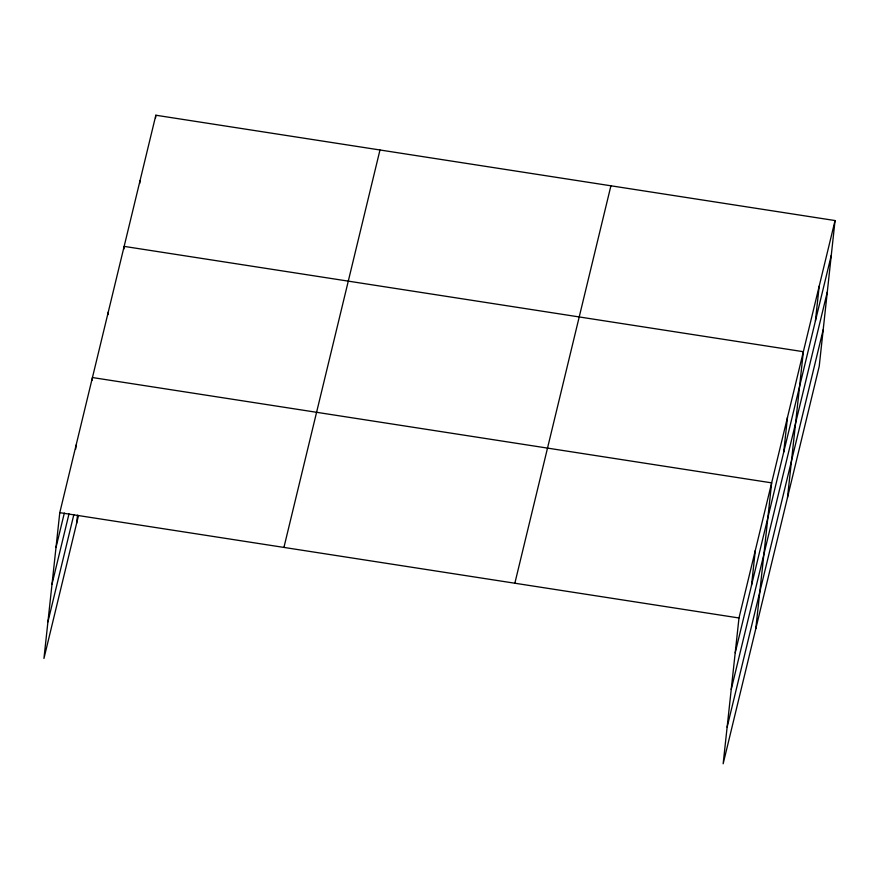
<?xml version="1.0" encoding="UTF-8"?>
<svg xmlns="http://www.w3.org/2000/svg" width="879" height="879" viewBox="0 0 879 879"><rect width="100%" height="100%" fill="white"/><g stroke="black" fill="none" stroke-linecap="round" stroke-linejoin="round"><path stroke-width="1.32" d="M835.05 220.552L738.986 617.981L723.153 763.774L819.217 366.334L835.05 220.552L155.847 115.226L59.783 512.666L43.95 658.448L78.517 515.457M75.682 449.114L76.121 445.104M76.616 523.324L77.495 515.182M92.152 380.211L92.449 377.541L771.652 482.857L755.808 628.639M108.007 314.638L108.304 311.957M123.862 249.065L124.148 246.384L803.351 351.699L787.507 497.492M139.706 183.48L140.003 180.81M155.561 117.907L155.847 115.226M751.534 585.238L755.314 550.419M783.716 452.103L787.496 417.283M815.415 320.945L819.195 286.125M56.003 547.485L64.332 513.039M52.026 584.106L69.001 513.885M47.927 621.827L73.869 514.523M283.928 547.419L379.981 149.99M514.852 583.227L610.916 185.799M735.207 652.8L831.27 255.371M731.229 689.422L827.293 291.993M727.131 727.153L823.194 329.713M59.783 512.666L738.986 617.981"/></g></svg>
